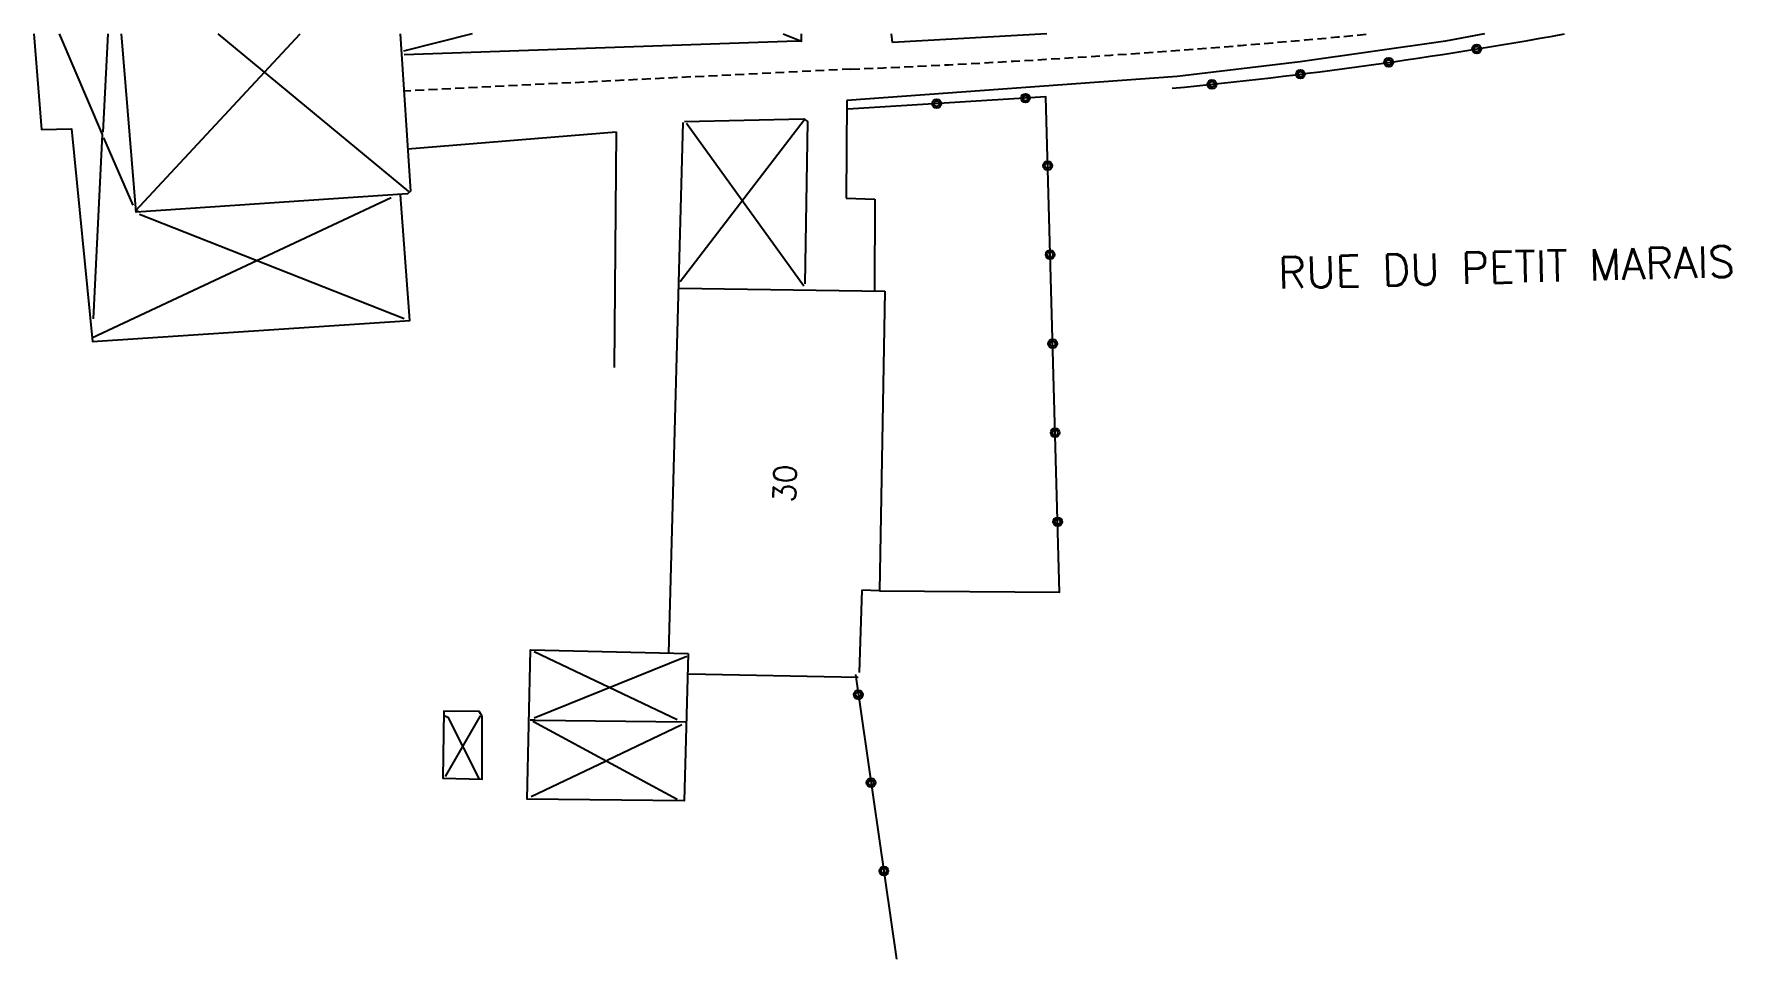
# Model space of a CAD drawing. Header units: millimetres. Extents: x 115017 to 116000, y 128154 to 129000.
# Drawn here: x 115192.3 to 115287.6, y 128948.1 to 129000 of the extents above; entities that cross this region are included whole.
import ezdxf
from ezdxf.enums import TextEntityAlignment as Align

# ---------------------------------------------------------------- set-up
doc = ezdxf.new("R2010")
doc.units = ezdxf.units.MM
doc.linetypes.add('DASHED', pattern=[0.75, 0.5, -0.25])
for name, color, linetype in [('W0001', 6, 'DASHED'), ('W0008', 7, 'CONTINUOUS'), ('W0100', 7, 'CONTINUOUS'), ('W0322', 7, 'CONTINUOUS'), ('W0989', 7, 'CONTINUOUS'), ('W0991', 7, 'CONTINUOUS')]:
    doc.layers.add(name, color=color, linetype=linetype)
doc.styles.get("Standard").update_dxf_attribs({"font": 'romans.shx', "width": 0.85})

msp = doc.modelspace()

# ---------------------------------------------------------------- linework, layer by layer
at = {"layer": 'W0001'}
msp.add_lwpolyline([(115267.359, 129000, -0.013736), (115238.207, 128998.026), (115213.091, 128996.792)], format="xyb", dxfattribs=at)
at = {"layer": 'W0008'}
for points in [[(115249.203, 129000), (115240.532, 128999.517)], [(115273.775, 129000), (115271.598, 128999.603)], [(115271.598, 128999.603), (115263.438, 128998.444)], [(115263.438, 128998.444), (115256.517, 128997.613)], [(115256.517, 128997.613), (115237.969, 128996.264)], [(115213.331, 128993.559), (115225.029, 128994.499)]]:
    msp.add_lwpolyline(points, dxfattribs=at)
at = {"layer": 'W0100'}
for points in [[(115192.33, 129000), (115192.756, 128994.639), (115194.443, 128994.683), (115195.625, 128982.737), (115213.437, 128983.912), (115212.918, 128990.966)], [(115193.745, 129000), (115196.169, 128994.348), (115195.662, 128984.013)], [(115196.479, 129000), (115196.189, 128994.491)], [(115212.895, 129000), (115213.474, 128991.171), (115213.299, 128991.017), (115198.066, 128990.006), (115197.244, 129000)], [(115198.286, 128990.006), (115198.037, 128990.069), (115207.27, 129000)], [(115202.661, 129000), (115213.368, 128991.149)], [(115216.931, 129000), (115213.083, 128999.038)], [(115213.115, 128998.838), (115235.155, 128999.606), (115235.426, 128999.603), (115235.431, 129000)], [(115234.398, 129000), (115235.426, 128999.603)], [(115235.583, 128995.158), (115228.608, 128986.077)], [(115228.863, 128995.092), (115235.556, 128995.238), (115235.758, 128995.082), (115235.614, 128985.981)], [(115228.773, 128995.031), (115227.964, 128965.249)], [(115228.968, 128994.999), (115235.557, 128985.855)], [(115196.235, 128994.173), (115197.877, 128990.395)], [(115212.384, 128990.795), (115195.588, 128982.928)], [(115198.255, 128989.88), (115213.114, 128984.029)], [(115228.545, 128985.727), (115240.108, 128985.563)], [(115240.108, 128985.563), (115239.801, 128968.736)], [(115238.812, 128968.778), (115238.664, 128964.149)], [(115239.801, 128968.736), (115238.812, 128968.778)], [(115220.417, 128965.329), (115228.45, 128961.515)], [(115228.989, 128965.058), (115220.417, 128961.6)], [(115229.085, 128964.074), (115238.61, 128963.899)], [(115215.371, 128961.75), (115215.573, 128961.648), (115217.33, 128958.165)], [(115217.385, 128961.725), (115215.418, 128958.328)], [(115220.195, 128961.503), (115220.48, 128961.503)], [(115220.353, 128961.43), (115228.45, 128957.046)], [(115220.48, 128961.488), (115228.958, 128961.38)], [(115228.704, 128961.214), (115224.513, 128959.21)], [(115224.417, 128959.153), (115220.258, 128957.185)]]:
    msp.add_lwpolyline(points, dxfattribs=at)
for points in [[(115229.065, 128965.22), (115228.845, 128956.946), (115220.033, 128957.053), (115220.209, 128965.425), (115229.065, 128965.22)], [(115217.499, 128961.703), (115217.338, 128961.974), (115215.355, 128961.992), (115215.294, 128958.233), (115217.495, 128958.167), (115217.499, 128961.703)]]:
    msp.add_lwpolyline(points, close=True, dxfattribs=at)
at = {"layer": 'W0322'}
msp.add_lwpolyline([(115256.252, 128996.955, 0.021024), (115278.276, 129000, -3.505369)], format="xyb", dxfattribs=at)
for points in [[(115249.925, 128968.654), (115249.144, 128996.468), (115238.026, 128995.774)], [(115238.457, 128964.037), (115240.774, 128948.073)]]:
    msp.add_lwpolyline(points, dxfattribs=at)
for centre, radius in [((115273.348, 128999.154), 0.25), ((115273.348, 128999.154), 0.15), ((115268.405, 128998.402), 0.25), ((115268.405, 128998.402), 0.15), ((115258.481, 128997.178), 0.25), ((115258.481, 128997.178), 0.15), ((115263.448, 128997.743), 0.25), ((115263.448, 128997.743), 0.15), ((115243.017, 128996.086), 0.25), ((115243.017, 128996.086), 0.15), ((115248.007, 128996.397), 0.25), ((115248.007, 128996.397), 0.15), ((115249.252, 128992.609), 0.25), ((115249.252, 128992.609), 0.15), ((115249.392, 128987.611), 0.25), ((115249.392, 128987.611), 0.15), ((115249.533, 128982.613), 0.25), ((115249.533, 128982.613), 0.15), ((115249.673, 128977.615), 0.25), ((115249.673, 128977.615), 0.15), ((115249.813, 128972.617), 0.25), ((115249.813, 128972.617), 0.15), ((115238.62, 128962.918), 0.25), ((115238.62, 128962.918), 0.15), ((115239.338, 128957.97), 0.25), ((115239.338, 128957.97), 0.15), ((115240.056, 128953.021), 0.25), ((115240.056, 128953.021), 0.15)]:
    msp.add_circle(centre, radius, dxfattribs=at)
at = {"layer": 'W0989'}
for points in [[(115240.532, 128999.517), (115240.479, 129000)], [(115237.969, 128996.264), (115237.943, 128990.774)], [(115225.029, 128994.499), (115224.917, 128981.275)], [(115237.943, 128990.774), (115239.544, 128990.731)], [(115239.544, 128990.731), (115239.528, 128985.537)], [(115239.801, 128968.736), (115249.933, 128968.66)]]:
    msp.add_lwpolyline(points, dxfattribs=at)

# ---------------------------------------------------------------- texts
msp.add_text('RUE DU PETIT MARAIS', height=1.75, rotation=1.46185, dxfattribs=at).set_placement((115275.016, 128986.912), align=Align.MIDDLE)
at = {"layer": 'W0991'}
msp.add_text('30', height=1.25, rotation=88.50078, dxfattribs=at).set_placement((115234.493, 128974.767), align=Align.MIDDLE)

doc.saveas('drawing.dxf')
